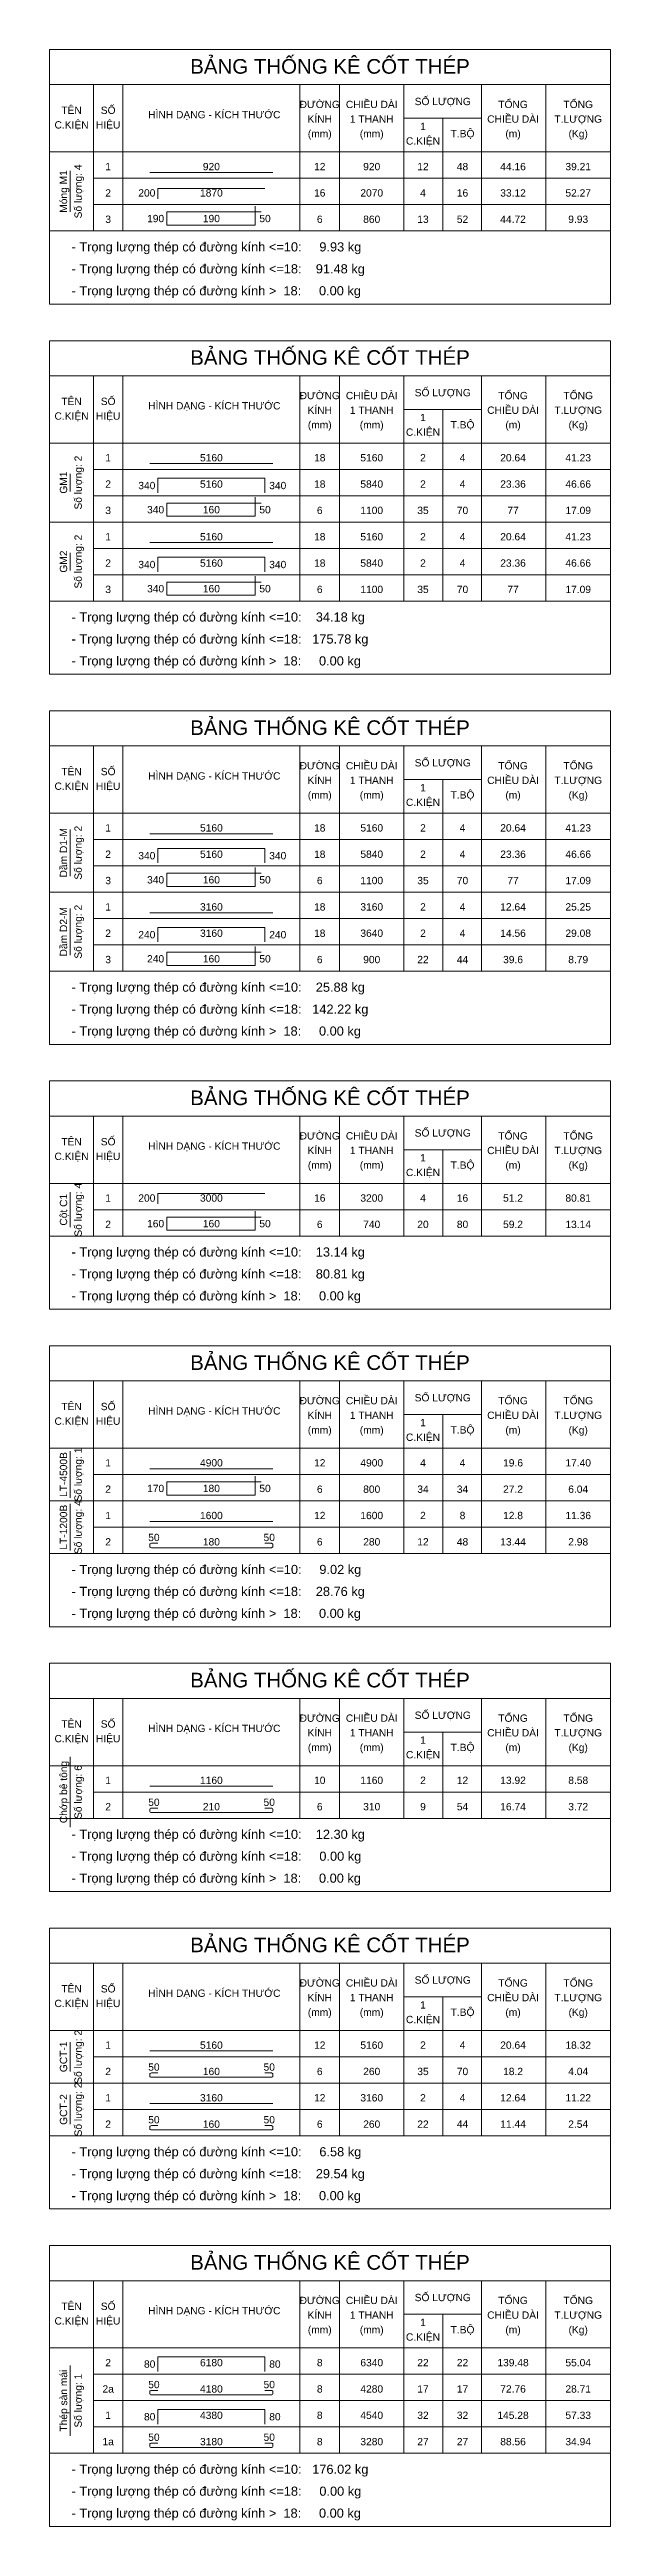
# Model space of a CAD drawing. Header units: inches. Extents: x 0 to 9575, y -289950 to -247625.
import ezdxf
from ezdxf.enums import TextEntityAlignment as Align

# ---------------------------------------------------------------- set-up
doc = ezdxf.new("R2010")
doc.units = ezdxf.units.IN
doc.header["$MEASUREMENT"] = 0
doc.linetypes.add('HIDDENX2', pattern=[0.75, 0.5, -0.25])
for name, color, linetype, lineweight in [('Bao', 2, 'Continuous', 0), ('NetMo', 9, 'HIDDENX2', 0), ('Steel', 4, 'Continuous', 0), ('Text', 2, 'Continuous', 0), ('TextThep', 7, 'Continuous', 0)]:
    doc.layers.add(name, color=color, linetype=linetype, lineweight=lineweight)
doc.styles.add('Hoa', font='micross.ttf')
doc.styles.add('Thuong', font='micross.ttf')

msp = doc.modelspace()

# ---------------------------------------------------------------- linework, layer by layer
at = {"layer": 'Bao'}
for p, q in [((0, -247625), (9575, -247625)), ((0, -247625), (0, -251975)), ((9575, -247625), (9575, -251975)), ((0, -248225), (9575, -248225)), ((750, -248225), (750, -250725)), ((1250, -248225), (1250, -250725)), ((4275, -248225), (4275, -250725)), ((4950, -248225), (4950, -250725)), ((6050, -248225), (6050, -250725)), ((7375, -248225), (7375, -250725)), ((8475, -248225), (8475, -250725)), ((6050, -248800), (7375, -248800)), ((6712.5, -248800), (6712.5, -250725)), ((0, -249375), (9575, -249375)), ((0, -252600), (9575, -252600)), ((0, -252600), (0, -258300)), ((9575, -252600), (9575, -258300)), ((0, -253200), (9575, -253200)), ((750, -253200), (750, -257050)), ((1250, -253200), (1250, -257050)), ((4275, -253200), (4275, -257050)), ((4950, -253200), (4950, -257050)), ((6050, -253200), (6050, -257050)), ((7375, -253200), (7375, -257050)), ((8475, -253200), (8475, -257050)), ((6050, -253775), (7375, -253775)), ((6712.5, -253775), (6712.5, -257050)), ((0, -254350), (9575, -254350)), ((0, -258925), (9575, -258925)), ((0, -258925), (0, -264625)), ((9575, -258925), (9575, -264625)), ((0, -259525), (9575, -259525)), ((750, -259525), (750, -263375)), ((1250, -259525), (1250, -263375)), ((4275, -259525), (4275, -263375)), ((4950, -259525), (4950, -263375)), ((6050, -259525), (6050, -263375)), ((7375, -259525), (7375, -263375)), ((8475, -259525), (8475, -263375)), ((6050, -260100), (7375, -260100)), ((6712.5, -260100), (6712.5, -263375)), ((0, -260675), (9575, -260675)), ((0, -265250), (9575, -265250)), ((0, -265250), (0, -269150)), ((9575, -265250), (9575, -269150)), ((0, -265850), (9575, -265850)), ((750, -265850), (750, -267900)), ((1250, -265850), (1250, -267900)), ((4275, -265850), (4275, -267900)), ((4950, -265850), (4950, -267900)), ((6050, -265850), (6050, -267900)), ((7375, -265850), (7375, -267900)), ((8475, -265850), (8475, -267900)), ((6050, -266425), (7375, -266425)), ((6712.5, -266425), (6712.5, -267900)), ((0, -267000), (9575, -267000)), ((0, -269775), (9575, -269775)), ((0, -269775), (0, -274575)), ((9575, -269775), (9575, -274575)), ((0, -270375), (9575, -270375)), ((750, -270375), (750, -273325)), ((1250, -270375), (1250, -273325)), ((4275, -270375), (4275, -273325)), ((4950, -270375), (4950, -273325)), ((6050, -270375), (6050, -273325)), ((7375, -270375), (7375, -273325)), ((8475, -270375), (8475, -273325)), ((6050, -270950), (7375, -270950)), ((6712.5, -270950), (6712.5, -273325)), ((0, -271525), (9575, -271525)), ((0, -275200), (9575, -275200)), ((0, -275200), (0, -279100)), ((9575, -275200), (9575, -279100)), ((0, -275800), (9575, -275800)), ((750, -275800), (750, -277850)), ((1250, -275800), (1250, -277850)), ((4275, -275800), (4275, -277850)), ((4950, -275800), (4950, -277850)), ((6050, -275800), (6050, -277850)), ((7375, -275800), (7375, -277850)), ((8475, -275800), (8475, -277850)), ((6050, -276375), (7375, -276375)), ((6712.5, -276375), (6712.5, -277850)), ((0, -276950), (9575, -276950)), ((0, -279725), (9575, -279725)), ((0, -279725), (0, -284525)), ((9575, -279725), (9575, -284525)), ((0, -280325), (9575, -280325)), ((750, -280325), (750, -283275)), ((1250, -280325), (1250, -283275)), ((4275, -280325), (4275, -283275)), ((4950, -280325), (4950, -283275)), ((6050, -280325), (6050, -283275)), ((7375, -280325), (7375, -283275)), ((8475, -280325), (8475, -283275)), ((6050, -280900), (7375, -280900)), ((6712.5, -280900), (6712.5, -283275)), ((0, -281475), (9575, -281475)), ((0, -285150), (9575, -285150)), ((0, -285150), (0, -289950)), ((9575, -285150), (9575, -289950)), ((0, -285750), (9575, -285750)), ((750, -285750), (750, -288700)), ((1250, -285750), (1250, -288700)), ((4275, -285750), (4275, -288700)), ((4950, -285750), (4950, -288700)), ((6050, -285750), (6050, -288700)), ((7375, -285750), (7375, -288700)), ((8475, -285750), (8475, -288700)), ((6050, -286325), (7375, -286325)), ((6712.5, -286325), (6712.5, -288700)), ((0, -286900), (9575, -286900))]:
    msp.add_line(p, q, dxfattribs=at)
at = {"layer": 'NetMo'}
for p, q in [((750, -249825), (9575, -249825)), ((750, -250275), (9575, -250275)), ((750, -250725), (9575, -250725)), ((750, -254800), (9575, -254800)), ((750, -255250), (9575, -255250)), ((750, -255700), (9575, -255700)), ((750, -256150), (9575, -256150)), ((750, -256600), (9575, -256600)), ((750, -257050), (9575, -257050)), ((750, -261125), (9575, -261125)), ((750, -261575), (9575, -261575)), ((750, -262025), (9575, -262025)), ((750, -262475), (9575, -262475)), ((750, -262925), (9575, -262925)), ((750, -263375), (9575, -263375)), ((750, -267450), (9575, -267450)), ((750, -267900), (9575, -267900)), ((750, -271975), (9575, -271975)), ((750, -272425), (9575, -272425)), ((750, -272875), (9575, -272875)), ((750, -273325), (9575, -273325)), ((750, -277400), (9575, -277400)), ((750, -277850), (9575, -277850)), ((750, -281925), (9575, -281925)), ((750, -282375), (9575, -282375)), ((750, -282825), (9575, -282825)), ((750, -283275), (9575, -283275)), ((750, -287350), (9575, -287350)), ((750, -287800), (9575, -287800)), ((750, -288250), (9575, -288250)), ((750, -288700), (9575, -288700))]:
    msp.add_line(p, q, dxfattribs=at)
at = {"layer": 'Steel'}
for points in [[(1712.5, -249725), (3812.5, -249725)], [(1850, -250175), (1850, -250000), (3675, -250000)], [(3612.5, -250400), (2000, -250400), (2000, -250625), (3512.5, -250625), (3512.5, -250300)], [(1712.5, -254700), (3812.5, -254700)], [(1850, -255200), (1850, -254950), (3675, -254950), (3675, -255200)], [(3612.5, -255375), (2000, -255375), (2000, -255600), (3512.5, -255600), (3512.5, -255275)], [(1712.5, -256050), (3812.5, -256050)], [(1850, -256550), (1850, -256300), (3675, -256300), (3675, -256550)], [(3612.5, -256725), (2000, -256725), (2000, -256950), (3512.5, -256950), (3512.5, -256625)], [(1712.5, -261025), (3812.5, -261025)], [(1850, -261525), (1850, -261275), (3675, -261275), (3675, -261525)], [(3612.5, -261700), (2000, -261700), (2000, -261925), (3512.5, -261925), (3512.5, -261600)], [(1712.5, -262375), (3812.5, -262375)], [(1850, -262875), (1850, -262625), (3675, -262625), (3675, -262875)], [(3612.5, -263050), (2000, -263050), (2000, -263275), (3512.5, -263275), (3512.5, -262950)], [(1850, -267350), (1850, -267175), (3675, -267175)], [(3612.5, -267575), (2000, -267575), (2000, -267800), (3512.5, -267800), (3512.5, -267475)], [(1712.5, -271875), (3812.5, -271875)], [(3612.5, -272100), (2000, -272100), (2000, -272325), (3512.5, -272325), (3512.5, -272000)], [(1712.5, -272775), (3812.5, -272775)], [(1712.5, -277300), (3812.5, -277300)], [(1712.5, -281825), (3812.5, -281825)], [(1712.5, -282725), (3812.5, -282725)], [(1850, -287300), (1850, -287050), (3675, -287050), (3675, -287300)], [(1850, -288200), (1850, -287950), (3675, -287950), (3675, -288200)]]:
    msp.add_lwpolyline(points, dxfattribs=at)
for points in [[(1850, -273150), (1737.5, -273150, 0.4142136), (1712.5, -273175), (1712.5, -273200, 0.4142136), (1737.5, -273225), (3787.5, -273225, 0.4142136), (3812.5, -273200), (3812.5, -273175, 0.4142136), (3787.5, -273150), (3675, -273150)], [(1850, -277675), (1737.5, -277675, 0.4142136), (1712.5, -277700), (1712.5, -277725, 0.4142136), (1737.5, -277750), (3787.5, -277750, 0.4142136), (3812.5, -277725), (3812.5, -277700, 0.4142136), (3787.5, -277675), (3675, -277675)], [(1850, -282200), (1737.5, -282200, 0.4142136), (1712.5, -282225), (1712.5, -282250, 0.4142136), (1737.5, -282275), (3787.5, -282275, 0.4142136), (3812.5, -282250), (3812.5, -282225, 0.4142136), (3787.5, -282200), (3675, -282200)], [(1850, -283100), (1737.5, -283100, 0.4142136), (1712.5, -283125), (1712.5, -283150, 0.4142136), (1737.5, -283175), (3787.5, -283175, 0.4142136), (3812.5, -283150), (3812.5, -283125, 0.4142136), (3787.5, -283100), (3675, -283100)], [(1850, -287625), (1737.5, -287625, 0.4142136), (1712.5, -287650), (1712.5, -287675, 0.4142136), (1737.5, -287700), (3787.5, -287700, 0.4142136), (3812.5, -287675), (3812.5, -287650, 0.4142136), (3787.5, -287625), (3675, -287625)], [(1850, -288525), (1737.5, -288525, 0.4142136), (1712.5, -288550), (1712.5, -288575, 0.4142136), (1737.5, -288600), (3787.5, -288600, 0.4142136), (3812.5, -288575), (3812.5, -288550, 0.4142136), (3787.5, -288525), (3675, -288525)]]:
    msp.add_lwpolyline(points, format="xyb", dxfattribs=at)
at = {"layer": 'Text'}
for p, q in [((350, -250400), (350, -249700)), ((0, -250725), (9575, -250725)), ((0, -250725), (9575, -250725)), ((0, -251975), (9575, -251975)), ((350, -255175), (350, -254875)), ((0, -255700), (9575, -255700)), ((350, -256525), (350, -256225)), ((0, -257050), (9575, -257050)), ((0, -257050), (9575, -257050)), ((0, -258300), (9575, -258300)), ((350, -261750), (350, -260950)), ((0, -262025), (9575, -262025)), ((350, -263100), (350, -262300)), ((0, -263375), (9575, -263375)), ((0, -263375), (9575, -263375)), ((0, -264625), (9575, -264625)), ((350, -267750), (350, -267150)), ((0, -267900), (9575, -267900)), ((0, -267900), (9575, -267900)), ((0, -269150), (9575, -269150)), ((350, -272375), (350, -271575)), ((0, -272425), (9575, -272425)), ((350, -273275), (350, -272475)), ((0, -273325), (9575, -273325)), ((0, -273325), (9575, -273325)), ((0, -274575), (9575, -274575)), ((350, -278000), (350, -276800)), ((0, -277850), (9575, -277850)), ((0, -277850), (9575, -277850)), ((0, -279100), (9575, -279100)), ((350, -282175), (350, -281675)), ((0, -282375), (9575, -282375)), ((350, -283075), (350, -282575)), ((0, -283275), (9575, -283275)), ((0, -283275), (9575, -283275)), ((0, -284525), (9575, -284525)), ((350, -288400), (350, -287200)), ((0, -288700), (9575, -288700)), ((0, -288700), (9575, -288700)), ((0, -289950), (9575, -289950))]:
    msp.add_line(p, q, dxfattribs=at)

# ---------------------------------------------------------------- texts
at = {"layer": 'Text', "color": 4, "style": 'Hoa'}
for p in [(4787.5, -248037.5), (4787.5, -253012.5), (4787.5, -259337.5), (4787.5, -265662.5), (4787.5, -270187.5), (4787.5, -275612.5), (4787.5, -280137.5), (4787.5, -285562.5)]:
    msp.add_text('BẢNG THỐNG KÊ CỐT THÉP', height=250, dxfattribs=at).set_placement(p, align=Align.CENTER)
at = {"layer": 'Text'}
for s, style, p in [('SỐ LƯỢNG', 'Hoa', (6712.5, -248575)), ('C.KIỆN', 'Hoa', (375, -248975)), ('TÊN', 'Hoa', (375, -248725)), ('HIỆU', 'Hoa', (1000, -248975)), ('SỐ', 'Hoa', (1000, -248725)), ('HÌNH DẠNG - KÍCH THƯỚC', 'Hoa', (2812.5, -248800)), ('ĐƯỜNG', 'Hoa', (4612.5, -248625)), ('KÍNH', 'Hoa', (4612.5, -248875)), ('CHIỀU DÀI', 'Hoa', (5500, -248625)), ('1 THANH', 'Hoa', (5500, -248875)), ('CHIỀU DÀI', 'Hoa', (7912.5, -248875)), ('TỔNG', 'Hoa', (7912.5, -248625)), ('T.LƯỢNG', 'Hoa', (9025, -248875)), ('TỔNG', 'Hoa', (9025, -248625)), ('(mm)', 'Thuong', (4612.5, -249125)), ('(mm)', 'Thuong', (5500, -249125)), ('C.KIỆN', 'Hoa', (6375, -249250)), ('1', 'Hoa', (6375, -249000)), ('T.BỘ', 'Hoa', (7050, -249125)), ('(m)', 'Thuong', (7912.5, -249125)), ('(Kg)', 'Thuong', (9025, -249125)), ('ĐƯỜNG', 'Hoa', (4612.5, -253600)), ('CHIỀU DÀI', 'Hoa', (5500, -253600)), ('SỐ LƯỢNG', 'Hoa', (6712.5, -253550)), ('TỔNG', 'Hoa', (7912.5, -253600)), ('TỔNG', 'Hoa', (9025, -253600)), ('C.KIỆN', 'Hoa', (375, -253950)), ('TÊN', 'Hoa', (375, -253700)), ('HIỆU', 'Hoa', (1000, -253950)), ('SỐ', 'Hoa', (1000, -253700)), ('HÌNH DẠNG - KÍCH THƯỚC', 'Hoa', (2812.5, -253775)), ('KÍNH', 'Hoa', (4612.5, -253850)), ('1 THANH', 'Hoa', (5500, -253850)), ('1', 'Hoa', (6375, -253975)), ('T.BỘ', 'Hoa', (7050, -254100)), ('CHIỀU DÀI', 'Hoa', (7912.5, -253850)), ('T.LƯỢNG', 'Hoa', (9025, -253850)), ('(mm)', 'Thuong', (4612.5, -254100)), ('(mm)', 'Thuong', (5500, -254100)), ('C.KIỆN', 'Hoa', (6375, -254225)), ('(m)', 'Thuong', (7912.5, -254100)), ('(Kg)', 'Thuong', (9025, -254100)), ('TÊN', 'Hoa', (375, -260025)), ('SỐ', 'Hoa', (1000, -260025)), ('ĐƯỜNG', 'Hoa', (4612.5, -259925)), ('CHIỀU DÀI', 'Hoa', (5500, -259925)), ('SỐ LƯỢNG', 'Hoa', (6712.5, -259875)), ('TỔNG', 'Hoa', (7912.5, -259925)), ('TỔNG', 'Hoa', (9025, -259925)), ('C.KIỆN', 'Hoa', (375, -260275)), ('HIỆU', 'Hoa', (1000, -260275)), ('HÌNH DẠNG - KÍCH THƯỚC', 'Hoa', (2812.5, -260100)), ('KÍNH', 'Hoa', (4612.5, -260175)), ('(mm)', 'Thuong', (4612.5, -260425)), ('1 THANH', 'Hoa', (5500, -260175)), ('(mm)', 'Thuong', (5500, -260425)), ('1', 'Hoa', (6375, -260300)), ('T.BỘ', 'Hoa', (7050, -260425)), ('CHIỀU DÀI', 'Hoa', (7912.5, -260175)), ('(m)', 'Thuong', (7912.5, -260425)), ('T.LƯỢNG', 'Hoa', (9025, -260175)), ('(Kg)', 'Thuong', (9025, -260425)), ('C.KIỆN', 'Hoa', (6375, -260550)), ('TÊN', 'Hoa', (375, -266350)), ('SỐ', 'Hoa', (1000, -266350)), ('ĐƯỜNG', 'Hoa', (4612.5, -266250)), ('CHIỀU DÀI', 'Hoa', (5500, -266250)), ('SỐ LƯỢNG', 'Hoa', (6712.5, -266200)), ('TỔNG', 'Hoa', (7912.5, -266250)), ('TỔNG', 'Hoa', (9025, -266250)), ('C.KIỆN', 'Hoa', (375, -266600)), ('HIỆU', 'Hoa', (1000, -266600)), ('HÌNH DẠNG - KÍCH THƯỚC', 'Hoa', (2812.5, -266425)), ('KÍNH', 'Hoa', (4612.5, -266500)), ('(mm)', 'Thuong', (4612.5, -266750)), ('1 THANH', 'Hoa', (5500, -266500)), ('(mm)', 'Thuong', (5500, -266750)), ('1', 'Hoa', (6375, -266625)), ('T.BỘ', 'Hoa', (7050, -266750)), ('CHIỀU DÀI', 'Hoa', (7912.5, -266500)), ('(m)', 'Thuong', (7912.5, -266750)), ('T.LƯỢNG', 'Hoa', (9025, -266500)), ('(Kg)', 'Thuong', (9025, -266750)), ('C.KIỆN', 'Hoa', (6375, -266875)), ('TÊN', 'Hoa', (375, -270875)), ('SỐ', 'Hoa', (1000, -270875)), ('HÌNH DẠNG - KÍCH THƯỚC', 'Hoa', (2812.5, -270950)), ('ĐƯỜNG', 'Hoa', (4612.5, -270775)), ('KÍNH', 'Hoa', (4612.5, -271025)), ('CHIỀU DÀI', 'Hoa', (5500, -270775)), ('SỐ LƯỢNG', 'Hoa', (6712.5, -270725)), ('CHIỀU DÀI', 'Hoa', (7912.5, -271025)), ('TỔNG', 'Hoa', (7912.5, -270775)), ('TỔNG', 'Hoa', (9025, -270775)), ('C.KIỆN', 'Hoa', (375, -271125)), ('HIỆU', 'Hoa', (1000, -271125)), ('(mm)', 'Thuong', (4612.5, -271275)), ('1 THANH', 'Hoa', (5500, -271025)), ('(mm)', 'Thuong', (5500, -271275)), ('C.KIỆN', 'Hoa', (6375, -271400)), ('1', 'Hoa', (6375, -271150)), ('T.BỘ', 'Hoa', (7050, -271275)), ('(m)', 'Thuong', (7912.5, -271275)), ('T.LƯỢNG', 'Hoa', (9025, -271025)), ('(Kg)', 'Thuong', (9025, -271275)), ('TÊN', 'Hoa', (375, -276300)), ('SỐ', 'Hoa', (1000, -276300)), ('HÌNH DẠNG - KÍCH THƯỚC', 'Hoa', (2812.5, -276375)), ('ĐƯỜNG', 'Hoa', (4612.5, -276200)), ('KÍNH', 'Hoa', (4612.5, -276450)), ('CHIỀU DÀI', 'Hoa', (5500, -276200)), ('1 THANH', 'Hoa', (5500, -276450)), ('SỐ LƯỢNG', 'Hoa', (6712.5, -276150)), ('CHIỀU DÀI', 'Hoa', (7912.5, -276450)), ('TỔNG', 'Hoa', (7912.5, -276200)), ('T.LƯỢNG', 'Hoa', (9025, -276450)), ('TỔNG', 'Hoa', (9025, -276200)), ('C.KIỆN', 'Hoa', (375, -276550)), ('HIỆU', 'Hoa', (1000, -276550)), ('(mm)', 'Thuong', (4612.5, -276700)), ('(mm)', 'Thuong', (5500, -276700)), ('C.KIỆN', 'Hoa', (6375, -276825)), ('1', 'Hoa', (6375, -276575)), ('T.BỘ', 'Hoa', (7050, -276700)), ('(m)', 'Thuong', (7912.5, -276700)), ('(Kg)', 'Thuong', (9025, -276700)), ('ĐƯỜNG', 'Hoa', (4612.5, -280725)), ('CHIỀU DÀI', 'Hoa', (5500, -280725)), ('SỐ LƯỢNG', 'Hoa', (6712.5, -280675)), ('TỔNG', 'Hoa', (7912.5, -280725)), ('TỔNG', 'Hoa', (9025, -280725)), ('C.KIỆN', 'Hoa', (375, -281075)), ('TÊN', 'Hoa', (375, -280825)), ('HIỆU', 'Hoa', (1000, -281075)), ('SỐ', 'Hoa', (1000, -280825)), ('HÌNH DẠNG - KÍCH THƯỚC', 'Hoa', (2812.5, -280900)), ('KÍNH', 'Hoa', (4612.5, -280975)), ('1 THANH', 'Hoa', (5500, -280975)), ('1', 'Hoa', (6375, -281100)), ('CHIỀU DÀI', 'Hoa', (7912.5, -280975)), ('T.LƯỢNG', 'Hoa', (9025, -280975)), ('(mm)', 'Thuong', (4612.5, -281225)), ('(mm)', 'Thuong', (5500, -281225)), ('C.KIỆN', 'Hoa', (6375, -281350)), ('T.BỘ', 'Hoa', (7050, -281225)), ('(m)', 'Thuong', (7912.5, -281225)), ('(Kg)', 'Thuong', (9025, -281225)), ('TÊN', 'Hoa', (375, -286250)), ('SỐ', 'Hoa', (1000, -286250)), ('ĐƯỜNG', 'Hoa', (4612.5, -286150)), ('CHIỀU DÀI', 'Hoa', (5500, -286150)), ('SỐ LƯỢNG', 'Hoa', (6712.5, -286100)), ('TỔNG', 'Hoa', (7912.5, -286150)), ('TỔNG', 'Hoa', (9025, -286150)), ('C.KIỆN', 'Hoa', (375, -286500)), ('HIỆU', 'Hoa', (1000, -286500)), ('HÌNH DẠNG - KÍCH THƯỚC', 'Hoa', (2812.5, -286325)), ('KÍNH', 'Hoa', (4612.5, -286400)), ('(mm)', 'Thuong', (4612.5, -286650)), ('1 THANH', 'Hoa', (5500, -286400)), ('(mm)', 'Thuong', (5500, -286650)), ('1', 'Hoa', (6375, -286525)), ('T.BỘ', 'Hoa', (7050, -286650)), ('CHIỀU DÀI', 'Hoa', (7912.5, -286400)), ('(m)', 'Thuong', (7912.5, -286650)), ('T.LƯỢNG', 'Hoa', (9025, -286400)), ('(Kg)', 'Thuong', (9025, -286650)), ('C.KIỆN', 'Hoa', (6375, -286775))]:
    msp.add_text(s, height=125, dxfattribs=dict(at, style=style)).set_placement(p, align=Align.CENTER)
at = {"layer": 'Text', "style": 'Hoa'}
for s, p in [('Móng M1', (300, -250050)), ('Số lượng: 4', (550, -250050)), ('Số lượng: 2', (550, -255025)), ('GM1', (300, -255025)), ('Số lượng: 2', (550, -256375)), ('GM2', (300, -256375)), ('Dầm D1-M', (300, -261350)), ('Số lượng: 2', (550, -261350)), ('Dầm D2-M', (300, -262700)), ('Số lượng: 2', (550, -262700)), ('Số lượng: 4', (550, -267450)), ('Cột C1', (300, -267450)), ('LT-4500B', (300, -271975)), ('Số lượng: 1', (550, -271975)), ('LT-1200B', (300, -272875)), ('Số lượng: 4', (550, -272875)), ('Chớp bê tông', (300, -277400)), ('Số lượng: 6', (550, -277400)), ('GCT-1', (300, -281925)), ('Số lượng: 2', (550, -281925)), ('GCT-2', (300, -282825)), ('Số lượng: 2', (550, -282825)), ('Thép sàn mái', (300, -287800)), ('Số lượng: 1', (550, -287800))]:
    msp.add_text(s, height=125, rotation=90.00021, dxfattribs=at).set_placement(p, align=Align.CENTER)
for s, p in [('- Trọng lượng thép có đường kính <=10:     9.93 kg', (375, -251075)), ('- Trọng lượng thép có đường kính <=18:    91.48 kg', (375, -251450)), ('- Trọng lượng thép có đường kính >  18:     0.00 kg', (375, -251825)), ('- Trọng lượng thép có đường kính <=10:    34.18 kg', (375, -257400)), ('- Trọng lượng thép có đường kính <=18:   175.78 kg', (375, -257775)), ('- Trọng lượng thép có đường kính >  18:     0.00 kg', (375, -258150)), ('- Trọng lượng thép có đường kính <=10:    25.88 kg', (375, -263725)), ('- Trọng lượng thép có đường kính <=18:   142.22 kg', (375, -264100)), ('- Trọng lượng thép có đường kính >  18:     0.00 kg', (375, -264475)), ('- Trọng lượng thép có đường kính <=10:    13.14 kg', (375, -268250)), ('- Trọng lượng thép có đường kính <=18:    80.81 kg', (375, -268625)), ('- Trọng lượng thép có đường kính >  18:     0.00 kg', (375, -269000)), ('- Trọng lượng thép có đường kính <=10:     9.02 kg', (375, -273675)), ('- Trọng lượng thép có đường kính <=18:    28.76 kg', (375, -274050)), ('- Trọng lượng thép có đường kính >  18:     0.00 kg', (375, -274425)), ('- Trọng lượng thép có đường kính <=10:    12.30 kg', (375, -278200)), ('- Trọng lượng thép có đường kính <=18:     0.00 kg', (375, -278575)), ('- Trọng lượng thép có đường kính >  18:     0.00 kg', (375, -278950)), ('- Trọng lượng thép có đường kính <=10:     6.58 kg', (375, -283625)), ('- Trọng lượng thép có đường kính <=18:    29.54 kg', (375, -284000)), ('- Trọng lượng thép có đường kính >  18:     0.00 kg', (375, -284375)), ('- Trọng lượng thép có đường kính <=10:   176.02 kg', (375, -289050)), ('- Trọng lượng thép có đường kính <=18:     0.00 kg', (375, -289425)), ('- Trọng lượng thép có đường kính >  18:     0.00 kg', (375, -289800))]:
    msp.add_text(s, height=156.25, dxfattribs=at).set_placement(p)
at = {"layer": 'TextThep', "style": 'Hoa'}
for s, p in [('1', (1000, -249725)), ('920', (2762.5, -249725)), ('12', (4612.5, -249725)), ('920', (5500, -249725)), ('12', (6375, -249725)), ('48', (7050, -249725)), ('44.16', (7912.5, -249725)), ('39.21', (9025, -249725)), ('2', (1000, -250175)), ('1870', (2762.5, -250175)), ('16', (4612.5, -250175)), ('3', (1000, -250625)), ('190', (2762.5, -250612.5)), ('6', (4612.5, -250625)), ('1', (1000, -254700)), ('5160', (2762.5, -254700)), ('18', (4612.5, -254700)), ('5160', (5500, -254700)), ('2', (6375, -254700)), ('4', (7050, -254700)), ('20.64', (7912.5, -254700)), ('41.23', (9025, -254700)), ('2', (1000, -255150)), ('5160', (2762.5, -255150)), ('18', (4612.5, -255150)), ('3', (1000, -255600)), ('160', (2762.5, -255587.5)), ('6', (4612.5, -255600)), ('1', (1000, -256050)), ('5160', (2762.5, -256050)), ('18', (4612.5, -256050)), ('5160', (5500, -256050)), ('2', (6375, -256050)), ('4', (7050, -256050)), ('20.64', (7912.5, -256050)), ('41.23', (9025, -256050)), ('2', (1000, -256500)), ('5160', (2762.5, -256500)), ('18', (4612.5, -256500)), ('3', (1000, -256950)), ('160', (2762.5, -256937.5)), ('6', (4612.5, -256950)), ('1', (1000, -261025)), ('5160', (2762.5, -261025)), ('18', (4612.5, -261025)), ('5160', (5500, -261025)), ('2', (6375, -261025)), ('4', (7050, -261025)), ('20.64', (7912.5, -261025)), ('41.23', (9025, -261025)), ('2', (1000, -261475)), ('5160', (2762.5, -261475)), ('18', (4612.5, -261475)), ('3', (1000, -261925)), ('160', (2762.5, -261912.5)), ('6', (4612.5, -261925)), ('1', (1000, -262375)), ('3160', (2762.5, -262375)), ('18', (4612.5, -262375)), ('3160', (5500, -262375)), ('2', (6375, -262375)), ('4', (7050, -262375)), ('12.64', (7912.5, -262375)), ('25.25', (9025, -262375)), ('2', (1000, -262825)), ('3160', (2762.5, -262825)), ('18', (4612.5, -262825)), ('3', (1000, -263275)), ('160', (2762.5, -263262.5)), ('6', (4612.5, -263275)), ('1', (1000, -267350)), ('3000', (2762.5, -267350)), ('16', (4612.5, -267350)), ('2', (1000, -267800)), ('160', (2762.5, -267787.5)), ('6', (4612.5, -267800)), ('1', (1000, -271875)), ('4900', (2762.5, -271875)), ('12', (4612.5, -271875)), ('4900', (5500, -271875)), ('4', (6375, -271875)), ('4', (7050, -271875)), ('19.6', (7912.5, -271875)), ('17.40', (9025, -271875)), ('180', (2762.5, -272312.5)), ('2', (1000, -272325)), ('6', (4612.5, -272325)), ('1', (1000, -272775)), ('50', (1781.2, -273150)), ('1600', (2762.5, -272775)), ('50', (3750, -273150)), ('12', (4612.5, -272775)), ('1600', (5500, -272775)), ('2', (6375, -272775)), ('8', (7050, -272775)), ('12.8', (7912.5, -272775)), ('11.36', (9025, -272775)), ('2', (1000, -273225)), ('180', (2762.5, -273225)), ('6', (4612.5, -273225)), ('1', (1000, -277300)), ('1160', (2762.5, -277300)), ('10', (4612.5, -277300)), ('1160', (5500, -277300)), ('2', (6375, -277300)), ('12', (7050, -277300)), ('13.92', (7912.5, -277300)), ('8.58', (9025, -277300)), ('2', (1000, -277750)), ('50', (1781.2, -277675)), ('210', (2762.5, -277750)), ('50', (3750, -277675)), ('6', (4612.5, -277750)), ('1', (1000, -281825)), ('5160', (2762.5, -281825)), ('12', (4612.5, -281825)), ('5160', (5500, -281825)), ('2', (6375, -281825)), ('4', (7050, -281825)), ('20.64', (7912.5, -281825)), ('18.32', (9025, -281825)), ('2', (1000, -282275)), ('50', (1781.2, -282200)), ('160', (2762.5, -282275)), ('50', (3750, -282200)), ('6', (4612.5, -282275)), ('1', (1000, -282725)), ('3160', (2762.5, -282725)), ('12', (4612.5, -282725)), ('3160', (5500, -282725)), ('2', (6375, -282725)), ('4', (7050, -282725)), ('12.64', (7912.5, -282725)), ('11.22', (9025, -282725)), ('2', (1000, -283175)), ('50', (1781.2, -283100)), ('160', (2762.5, -283175)), ('50', (3750, -283100)), ('6', (4612.5, -283175)), ('2', (1000, -287250)), ('6180', (2762.5, -287250)), ('8', (4612.5, -287250)), ('2a', (1000, -287700)), ('50', (1781.2, -287625)), ('4180', (2762.5, -287700)), ('50', (3750, -287625)), ('8', (4612.5, -287700)), ('1', (1000, -288150)), ('4380', (2762.5, -288150)), ('8', (4612.5, -288150)), ('1a', (1000, -288600)), ('50', (1781.2, -288525)), ('3180', (2762.5, -288600)), ('50', (3750, -288525)), ('8', (4612.5, -288600))]:
    msp.add_text(s, height=125, dxfattribs=at).set_placement(p, align=Align.BOTTOM_CENTER)
for s, p in [('200', (1806.2, -250175)), ('190', (1956.2, -250612.5)), ('340', (1806.2, -255175)), ('340', (1956.2, -255587.5)), ('340', (1806.2, -256525)), ('340', (1956.2, -256937.5)), ('340', (1806.2, -261500)), ('340', (1956.2, -261912.5)), ('240', (1806.2, -262850)), ('240', (1956.2, -263262.5)), ('200', (1806.2, -267350)), ('160', (1956.2, -267787.5)), ('170', (1956.2, -272312.5)), ('80', (1806.2, -287275)), ('80', (1806.2, -288175))]:
    msp.add_text(s, height=125, dxfattribs=at).set_placement(p, align=Align.BOTTOM_RIGHT)
at = {"layer": 'TextThep', "color": 7, "style": 'Hoa'}
for s, p in [('2070', (5500, -250175)), ('4', (6375, -250175)), ('16', (7050, -250175)), ('33.12', (7912.5, -250175)), ('52.27', (9025, -250175)), ('860', (5500, -250625)), ('13', (6375, -250625)), ('52', (7050, -250625)), ('44.72', (7912.5, -250625)), ('9.93', (9025, -250625)), ('5840', (5500, -255150)), ('2', (6375, -255150)), ('4', (7050, -255150)), ('23.36', (7912.5, -255150)), ('46.66', (9025, -255150)), ('1100', (5500, -255600)), ('35', (6375, -255600)), ('70', (7050, -255600)), ('77', (7912.5, -255600)), ('17.09', (9025, -255600)), ('5840', (5500, -256500)), ('2', (6375, -256500)), ('4', (7050, -256500)), ('23.36', (7912.5, -256500)), ('46.66', (9025, -256500)), ('1100', (5500, -256950)), ('35', (6375, -256950)), ('70', (7050, -256950)), ('77', (7912.5, -256950)), ('17.09', (9025, -256950)), ('5840', (5500, -261475)), ('2', (6375, -261475)), ('4', (7050, -261475)), ('23.36', (7912.5, -261475)), ('46.66', (9025, -261475)), ('1100', (5500, -261925)), ('35', (6375, -261925)), ('70', (7050, -261925)), ('77', (7912.5, -261925)), ('17.09', (9025, -261925)), ('3640', (5500, -262825)), ('2', (6375, -262825)), ('4', (7050, -262825)), ('14.56', (7912.5, -262825)), ('29.08', (9025, -262825)), ('900', (5500, -263275)), ('22', (6375, -263275)), ('44', (7050, -263275)), ('39.6', (7912.5, -263275)), ('8.79', (9025, -263275)), ('3200', (5500, -267350)), ('4', (6375, -267350)), ('16', (7050, -267350)), ('51.2', (7912.5, -267350)), ('80.81', (9025, -267350)), ('740', (5500, -267800)), ('20', (6375, -267800)), ('80', (7050, -267800)), ('59.2', (7912.5, -267800)), ('13.14', (9025, -267800)), ('800', (5500, -272325)), ('34', (6375, -272325)), ('34', (7050, -272325)), ('27.2', (7912.5, -272325)), ('6.04', (9025, -272325)), ('280', (5500, -273225)), ('12', (6375, -273225)), ('48', (7050, -273225)), ('13.44', (7912.5, -273225)), ('2.98', (9025, -273225)), ('310', (5500, -277750)), ('9', (6375, -277750)), ('54', (7050, -277750)), ('16.74', (7912.5, -277750)), ('3.72', (9025, -277750)), ('260', (5500, -282275)), ('35', (6375, -282275)), ('70', (7050, -282275)), ('18.2', (7912.5, -282275)), ('4.04', (9025, -282275)), ('260', (5500, -283175)), ('22', (6375, -283175)), ('44', (7050, -283175)), ('11.44', (7912.5, -283175)), ('2.54', (9025, -283175)), ('6340', (5500, -287250)), ('22', (6375, -287250)), ('22', (7050, -287250)), ('139.48', (7912.5, -287250)), ('55.04', (9025, -287250)), ('4280', (5500, -287700)), ('17', (6375, -287700)), ('17', (7050, -287700)), ('72.76', (7912.5, -287700)), ('28.71', (9025, -287700)), ('4540', (5500, -288150)), ('32', (6375, -288150)), ('32', (7050, -288150)), ('145.28', (7912.5, -288150)), ('57.33', (9025, -288150)), ('3280', (5500, -288600)), ('27', (6375, -288600)), ('27', (7050, -288600)), ('88.56', (7912.5, -288600)), ('34.94', (9025, -288600))]:
    msp.add_text(s, height=125, dxfattribs=at).set_placement(p, align=Align.BOTTOM_CENTER)
at = {"layer": 'TextThep', "style": 'Hoa'}
for s, p in [('50', (3581.2, -250612.5)), ('340', (3750, -255175)), ('50', (3581.2, -255587.5)), ('340', (3750, -256525)), ('50', (3581.2, -256937.5)), ('340', (3750, -261500)), ('50', (3581.2, -261912.5)), ('240', (3750, -262850)), ('50', (3581.2, -263262.5)), ('50', (3581.2, -267787.5)), ('50', (3581.2, -272312.5)), ('80', (3750, -287275)), ('80', (3750, -288175))]:
    msp.add_text(s, height=125, dxfattribs=at).set_placement(p, align=Align.BOTTOM_LEFT)

doc.saveas('drawing.dxf')
